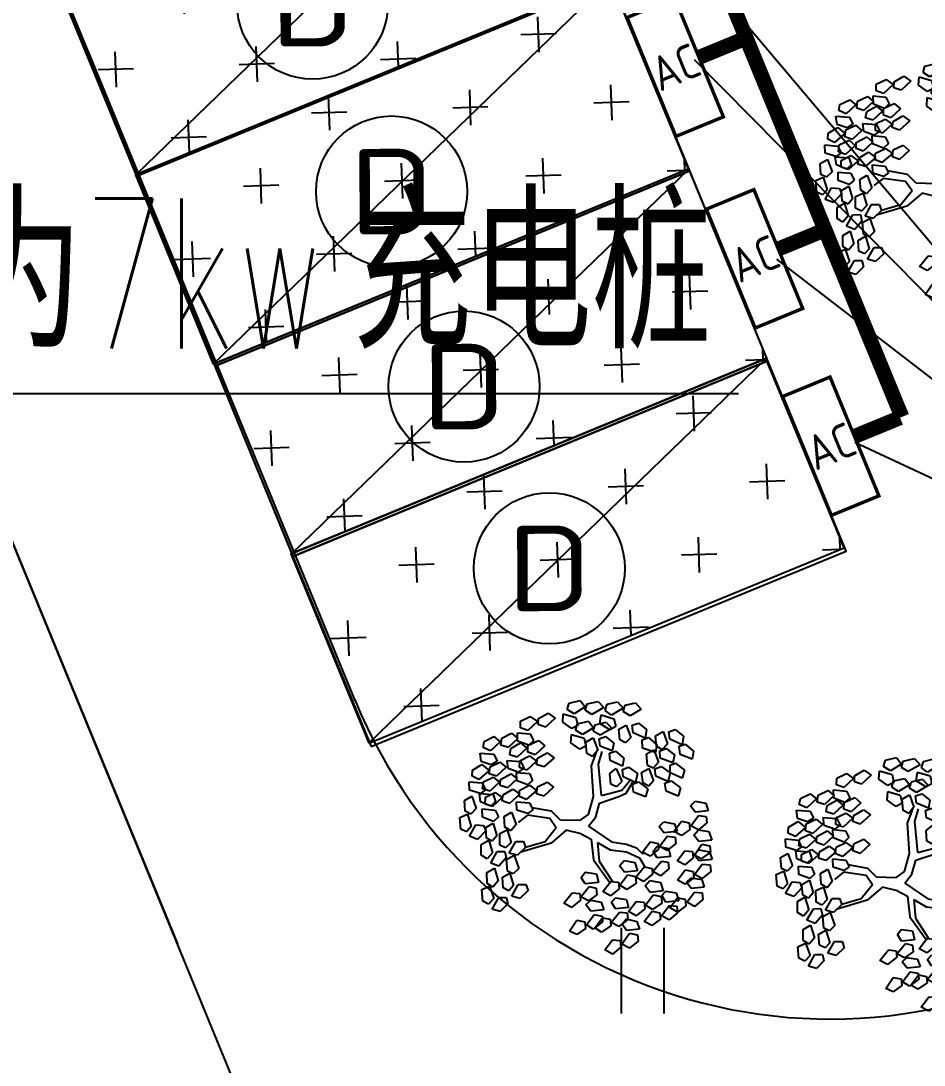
# Model space of a CAD drawing. Extents: x -809667 to 586099, y 3084146 to 3634412.
# Drawn here: x 381317.75 to 381328.31, y 3084285.41 to 3084297.6 of the extents above; entities that cross this region are included whole.
import ezdxf
from ezdxf.enums import TextEntityAlignment as Align

# ---------------------------------------------------------------- set-up
doc = ezdxf.new("R2010")
doc.units = 0
doc.header["$LTSCALE"] = 0.5
doc.header["$PDSIZE"] = 0.2
doc.layers.get('0').update_dxf_attribs({"linetype": 'CONTINUOUS'})
for name, color, linetype in [('DIM-动力', 3, 'CONTINUOUS'), ('DIM-箱柜', 3, 'CONTINUOUS'), ('EQUIP-箱柜', 3, 'CONTINUOUS'), ('WIRE-动力', 2, 'CONTINUOUS'), ('乔木', 84, 'CONTINUOUS'), ('文字', 7, 'CONTINUOUS')]:
    doc.layers.add(name, color=color, linetype=linetype)
doc.styles.add('_TEL_ATTDEF', font='GBENOR', dxfattribs={"width": 0.8, "height": 3, "bigfont": 'GBCBIG'})
doc.styles.add('_TEL_DIM', font='SIMPLEX', dxfattribs={"width": 0.8, "height": 3.5, "bigfont": 'HZTXT'})
doc.styles.add('zx', font='GBENOR', dxfattribs={"width": 1.2, "bigfont": 'GBCBIG'})

# ---------------------------------------------------------------- blocks, each defined once
blk = doc.blocks.new('gc121')
at = {"color": 0}
for p, q in [((-0.5, -1), (-0.5, 1)), ((0.5, -1), (0.5, 1))]:
    blk.add_line(p, q, dxfattribs=at)
blk = doc.blocks.new('幌伞枫')
at = {"layer": '乔木', "color": 0}
for p, q in [((-530.6612952844152, 995.2703423459825), (-449.9167524691584, 1053.993646208626)), ((-449.9167524691584, 1053.993646208626), (-383.8530356179836, 1024.631994277304)), ((-9.491973483018228, 965.9086904113865), (27.2100914335897, 1053.993646208626)), ((27.2100914335897, 1053.993646208626), (100.6142212668055, 1061.334059193912)), ((100.6142212668055, 1061.334059193912), (85.93339529626246, 943.8874514620766)), ((122.6354602128704, 965.9086904113865), (144.6566991654545, 1031.972407259316)), ((144.6566991654545, 1031.972407259316), (203.380003028069, 1024.631994277304)), ((284.1245458433259, 1024.631994277304), (364.8690886585828, 1031.972407259316)), ((364.8690886585828, 1031.972407259316), (350.1882626879815, 914.5257995307547)), ((-677.4695549443277, 936.5470384800647), (-604.0654251111118, 995.2703423459825)), ((-604.0654251111118, 995.2703423459825), (-530.6612952844152, 965.9086904113865)), ((-530.6612952844152, 965.9086904113865), (-604.0654251111118, 870.4833216321349)), ((-523.320882295855, 936.5470384800647), (-530.6612952844152, 995.2703423459825)), ((-383.8530356179836, 1024.631994277304), (-449.9167524691584, 929.2066254980527)), ((19.86967845160689, 914.5257995307547), (-9.491973483018228, 965.9086904113865)), ((85.93339529626246, 943.8874514620766), (19.86967845160689, 914.5257995307547)), ((196.0395900460862, 877.8237346141468), (122.6354602128704, 965.9086904113865)), ((203.380003028069, 1024.631994277304), (247.422480926718, 936.5470384800647)), ((247.422480926718, 936.5470384800647), (284.1245458433259, 1024.631994277304)), ((379.5499146225484, 936.5470384800647), (408.9115665571735, 1002.610755327994)), ((408.9115665571735, 1002.610755327994), (467.6348704198463, 995.2703423459825)), ((423.5923925211973, 899.8449735634567), (460.2944574378052, 987.9299293606964)), ((460.2944574378052, 987.9299293606964), (533.6985872645018, 995.2703423459825)), ((467.6348704198463, 995.2703423459825), (504.3369353364542, 899.8449735634567)), ((533.6985872645018, 995.2703423459825), (519.0177613004198, 877.8237346141468)), ((555.7198262170277, 899.8449735634567), (577.7410651630926, 965.9086904113865)), ((577.7410651630926, 965.9086904113865), (636.4643690322846, 958.5682774293746)), ((636.4643690322846, 958.5682774293746), (680.5068469309335, 870.4833216321349)), ((-670.1291419622867, 877.8237346141468), (-677.4695549443277, 936.5470384800647)), ((-604.0654251111118, 870.4833216321349), (-670.1291419622867, 877.8237346141468)), ((-530.6612952844152, 819.1004307515032), (-457.2571654511994, 877.8237346141468)), ((-449.9167524691584, 929.2066254980527), (-523.320882295855, 936.5470384800647)), ((-457.2571654511994, 877.8237346141468), (-391.1934486000246, 848.462082682825)), ((-391.1934486000246, 848.462082682825), (-457.2571654511994, 745.6963009182873)), ((-383.8530356179836, 870.4833216321349), (-303.1084928027267, 936.5470384800647)), ((-376.5126226359425, 819.1004307515032), (-383.8530356179836, 870.4833216321349)), ((-237.0447759580711, 899.8449735634567), (-310.448905791287, 804.4196047842051)), ((-303.1084928027267, 936.5470384800647), (-237.0447759580711, 899.8449735634567)), ((-237.0447759580711, 797.0791918021932), (-156.3002331428725, 863.142908650123)), ((-156.3002331428725, 863.142908650123), (-90.23651629821688, 826.4408437335151)), ((137.3162861768942, 804.4196047842051), (166.6779381114611, 870.4833216321349)), ((166.6779381114611, 870.4833216321349), (225.4012419741339, 863.142908650123)), ((247.422480926718, 936.5470384800647), (196.0395900460862, 877.8237346141468)), ((225.4012419741339, 863.142908650123), (262.1033068907418, 775.0579528528833)), ((284.1245458433259, 885.1641475994329), (247.422480926718, 936.5470384800647)), ((350.1882626879815, 914.5257995307547), (284.1245458433259, 885.1641475994329)), ((460.2944574378052, 848.462082682825), (379.5499146225484, 936.5470384800647)), ((452.9540444557642, 848.462082682825), (423.5923925211973, 899.8449735634567)), ((519.0177613004198, 877.8237346141468), (452.9540444557642, 848.462082682825)), ((504.3369353364542, 899.8449735634567), (460.2944574378052, 848.462082682825)), ((629.1239560502436, 811.7600177662171), (555.7198262170277, 899.8449735634567)), ((680.5068469309335, 870.4833216321349), (629.1239560502436, 811.7600177662171)), ((651.1451949963084, 775.0579528528833), (687.8472599129163, 863.142908650123)), ((687.8472599129163, 863.142908650123), (761.2513897461322, 870.4833216321349)), ((761.2513897461322, 870.4833216321349), (746.5705637755891, 753.0367139035734)), ((-684.8099679263105, 826.4408437335151), (-567.3633601945039, 841.1216697008131)), ((-662.7887289802457, 753.0367139035734), (-684.8099679263105, 826.4408437335151)), ((-567.3633601945039, 738.3558879362754), (-662.7887289802457, 753.0367139035734)), ((-567.3633601945039, 841.1216697008131), (-530.6612952844152, 782.3983658348952)), ((-530.6612952844152, 782.3983658348952), (-567.3633601945039, 738.3558879362754)), ((-523.320882295855, 760.3771268855853), (-530.6612952844152, 819.1004307515032)), ((-457.2571654511994, 745.6963009182873), (-523.320882295855, 760.3771268855853)), ((-383.8530356179836, 738.3558879362754), (-310.448905791287, 804.4196047842051)), ((-310.448905791287, 804.4196047842051), (-376.5126226359425, 819.1004307515032)), ((-310.448905791287, 804.4196047842051), (-237.0447759580711, 767.7175398675972)), ((-237.0447759580711, 767.7175398675972), (-310.448905791287, 672.2921710883456)), ((-229.7043629760883, 738.3558879362754), (-237.0447759580711, 797.0791918021932)), ((-90.23651629821688, 826.4408437335151), (-156.3002331428725, 731.0154749542635)), ((210.7204160101101, 716.3346489869655), (137.3162861768942, 804.4196047842051)), ((262.1033068907418, 775.0579528528833), (210.7204160101101, 716.3346489869655)), ((401.5711535686132, 775.0579528528833), (423.5923925211973, 841.1216697008131)), ((474.9752834018291, 686.9729970556436), (401.5711535686132, 775.0579528528833)), ((423.5923925211973, 841.1216697008131), (482.3156963838119, 833.781256715527)), ((482.3156963838119, 833.781256715527), (526.3581742824608, 745.6963009182873)), ((570.4006521811098, 738.3558879362754), (599.7623041156767, 804.4196047842051)), ((599.7623041156767, 804.4196047842051), (658.4856079782912, 797.0791918021932)), ((680.5068469309335, 723.6750619689774), (651.1451949963084, 775.0579528528833)), ((658.4856079782912, 797.0791918021932), (695.1876728948992, 708.9942360049536)), ((746.5705637755891, 753.0367139035734), (680.5068469309335, 723.6750619689774)), ((783.272628692197, 775.0579528528833), (805.2938676447229, 841.1216697008131)), ((856.6767585254129, 686.9729970556436), (783.272628692197, 775.0579528528833)), ((805.2938676447229, 841.1216697008131), (864.0171715073957, 833.781256715527)), ((864.0171715073957, 833.781256715527), (908.0596494059864, 745.6963009182873)), ((-993.1073132166784, 642.9305191570238), (-927.0435963720229, 679.6325840703576)), ((-927.0435963720229, 679.6325840703576), (-890.341531455415, 569.526389323808)), ((-809.5969886401581, 628.2496931897258), (-736.1928588069422, 686.9729970556436)), ((-736.1928588069422, 686.9729970556436), (-662.7887289802457, 657.6113451210476)), ((-662.7887289802457, 657.6113451210476), (-736.1928588069422, 562.185976341796)), ((-662.7887289802457, 686.9729970556436), (-582.044186165047, 745.6963009182873)), ((-655.4483159916854, 628.2496931897258), (-662.7887289802457, 686.9729970556436)), ((-582.044186165047, 745.6963009182873), (-515.980469313814, 716.3346489869655)), ((-515.980469313814, 716.3346489869655), (-582.044186165047, 613.5688672224278)), ((-545.3421212484391, 708.9942360049536), (-427.8955135166325, 723.6750619689774)), ((-523.320882295855, 635.5901061717377), (-545.3421212484391, 708.9942360049536)), ((-427.8955135166325, 723.6750619689774), (-383.8530356179836, 664.9517581063337)), ((-383.8530356179836, 664.9517581063337), (-420.5551005345915, 620.9092802077139)), ((-376.5126226359425, 679.6325840703576), (-383.8530356179836, 738.3558879362754)), ((-310.448905791287, 672.2921710883456), (-376.5126226359425, 679.6325840703576)), ((-156.3002331428725, 731.0154749542635), (-229.7043629760883, 738.3558879362754)), ((107.9546342488466, 650.2709321390357), (144.6566991654545, 738.3558879362754)), ((144.6566991654545, 738.3558879362754), (218.0608289921511, 745.6963009182873)), ((218.0608289921511, 745.6963009182873), (203.380003028069, 628.2496931897258)), ((240.082067944677, 650.2709321390357), (262.1033068907418, 716.3346489869655)), ((262.1033068907418, 716.3346489869655), (320.8266107599338, 708.9942360049536)), ((320.8266107599338, 708.9942360049536), (364.8690886585828, 620.9092802077139)), ((526.3581742824608, 745.6963009182873), (474.9752834018291, 686.9729970556436)), ((643.8047820143256, 650.2709321390357), (570.4006521811098, 738.3558879362754)), ((695.1876728948992, 708.9942360049536), (643.8047820143256, 650.2709321390357)), ((797.9534546561626, 613.5688672224278), (827.3151065907878, 679.6325840703576)), ((827.3151065907878, 679.6325840703576), (886.0384104534605, 672.2921710883456)), ((908.0596494059864, 745.6963009182873), (856.6767585254129, 686.9729970556436)), ((886.0384104534605, 672.2921710883456), (922.7404753700685, 584.207215291106)), ((-993.1073132166784, 547.505150374498), (-993.1073132166784, 642.9305191570238)), ((-890.341531455415, 569.526389323808), (-941.7244223359885, 518.1434984431762)), ((-802.2565756581171, 569.526389323808), (-809.5969886401581, 628.2496931897258)), ((-736.1928588069422, 562.185976341796), (-802.2565756581171, 569.526389323808)), ((-582.044186165047, 613.5688672224278), (-655.4483159916854, 628.2496931897258)), ((-420.5551005345915, 620.9092802077139), (-523.320882295855, 635.5901061717377)), ((-391.1934486000246, 628.2496931897258), (-273.746840874679, 642.9305191570238)), ((-369.1722096539597, 554.8455633597841), (-391.1934486000246, 628.2496931897258)), ((-295.7680798207439, 510.8030854611643), (-215.0235370055452, 576.866802309094)), ((-273.746840874679, 642.9305191570238), (-237.0447759580711, 591.5476282731179)), ((-237.0447759580711, 591.5476282731179), (-273.746840874679, 547.505150374498)), ((-215.0235370055452, 576.866802309094), (-148.9598201608896, 540.1647373924861)), ((137.3162861768942, 598.888041258404), (107.9546342488466, 650.2709321390357)), ((203.380003028069, 628.2496931897258), (137.3162861768942, 598.888041258404)), ((313.4861977713736, 562.185976341796), (240.082067944677, 650.2709321390357)), ((306.1457847893325, 540.1647373924861), (350.1882626879815, 635.5901061717377)), ((364.8690886585828, 620.9092802077139), (313.4861977713736, 562.185976341796)), ((350.1882626879815, 635.5901061717377), (423.5923925211973, 635.5901061717377)), ((423.5923925211973, 635.5901061717377), (408.9115665571735, 518.1434984431762)), ((445.613631467204, 547.505150374498), (467.6348704198463, 606.2284542404159)), ((467.6348704198463, 606.2284542404159), (526.3581742824608, 598.888041258404)), ((526.3581742824608, 598.888041258404), (570.4006521811098, 510.8030854611643)), ((717.2089118475415, 525.4839114251881), (753.9109767575719, 613.5688672224278)), ((753.9109767575719, 613.5688672224278), (827.3151065907878, 620.9092802077139)), ((871.3575844893785, 525.4839114251881), (797.9534546561626, 613.5688672224278)), ((827.3151065907878, 620.9092802077139), (812.6342806267639, 503.4626724758782)), ((849.3363455433719, 525.4839114251881), (871.3575844893785, 591.5476282731179)), ((871.3575844893785, 591.5476282731179), (930.0808883520513, 584.207215291106)), ((922.7404753700685, 584.207215291106), (871.3575844893785, 525.4839114251881)), ((930.0808883520513, 584.207215291106), (974.123366250642, 496.1222594938663)), ((-1037.149791115269, 488.7818465118544), (-971.0860742706136, 525.4839114251881)), ((-1037.149791115269, 393.3564777293286), (-1037.149791115269, 488.7818465118544)), ((-941.7244223359885, 518.1434984431762), (-993.1073132166784, 547.505150374498)), ((-971.0860742706136, 525.4839114251881), (-934.3840093540057, 408.0373036966266)), ((-816.9374016221991, 518.1434984431762), (-699.4907938903343, 532.8243244104742)), ((-794.9161626761343, 444.7393686132345), (-816.9374016221991, 518.1434984431762)), ((-699.4907938903343, 532.8243244104742), (-662.7887289802457, 474.1010205445564)), ((-662.7887289802457, 474.1010205445564), (-699.4907938903343, 430.0585426459365)), ((-442.5763394871756, 452.0797815952465), (-369.1722096539597, 518.1434984431762)), ((-273.746840874679, 547.505150374498), (-369.1722096539597, 554.8455633597841)), ((-369.1722096539597, 518.1434984431762), (-295.7680798207439, 481.4414335265683)), ((-295.7680798207439, 481.4414335265683), (-369.1722096539597, 386.0160647473167)), ((-288.4276668387611, 452.0797815952465), (-295.7680798207439, 510.8030854611643)), ((-148.9598201608896, 540.1647373924861), (-215.0235370055452, 444.7393686132345)), ((254.762893908759, 488.7818465118544), (284.1245458433259, 554.8455633597841)), ((328.1670237419748, 400.6968907146147), (254.762893908759, 488.7818465118544)), ((284.1245458433259, 554.8455633597841), (335.5074367239577, 547.505150374498)), ((342.8478497059405, 496.1222594938663), (306.1457847893325, 540.1647373924861)), ((335.5074367239577, 547.505150374498), (379.5499146225484, 459.4201945772584)), ((408.9115665571735, 518.1434984431762), (342.8478497059405, 496.1222594938663)), ((519.0177613004198, 452.0797815952465), (445.613631467204, 547.505150374498)), ((570.4006521811098, 510.8030854611643), (519.0177613004198, 452.0797815952465)), ((592.4218911336357, 408.0373036966266), (629.1239560502436, 496.1222594938663)), ((629.1239560502436, 496.1222594938663), (709.8684988589812, 503.4626724758782)), ((709.8684988589812, 503.4626724758782), (695.1876728948992, 386.0160647473167)), ((746.5705637755891, 481.4414335265683), (717.2089118475415, 525.4839114251881)), ((724.5493248295243, 408.0373036966266), (753.9109767575719, 474.1010205445564)), ((812.6342806267639, 503.4626724758782), (746.5705637755891, 481.4414335265683)), ((753.9109767575719, 474.1010205445564), (812.6342806267639, 466.7606075625445)), ((922.7404753700685, 437.3989556279485), (849.3363455433719, 525.4839114251881)), ((974.123366250642, 496.1222594938663), (922.7404753700685, 437.3989556279485)), ((-985.7669002346374, 363.9948257980068), (-1037.149791115269, 393.3564777293286)), ((-934.3840093540057, 408.0373036966266), (-985.7669002346374, 363.9948257980068)), ((-956.4052483000705, 319.952347899387), (-897.6819444373978, 422.7181296639246)), ((-897.6819444373978, 422.7181296639246), (-824.2778146041819, 422.7181296639246)), ((-883.0011184733739, 349.3139998307088), (-816.9374016221991, 386.0160647473167)), ((-824.2778146041819, 422.7181296639246), (-809.5969886401581, 363.9948257980068)), ((-816.9374016221991, 386.0160647473167), (-780.2353367055912, 268.5694570187552)), ((-699.4907938903343, 430.0585426459365), (-794.9161626761343, 444.7393686132345)), ((-611.4058380930946, 371.3352387800187), (-530.6612952844152, 430.0585426459365)), ((-464.5975784332404, 400.6968907146147), (-538.0017082664563, 305.2715219320889)), ((-530.6612952844152, 430.0585426459365), (-464.5975784332404, 400.6968907146147)), ((-435.2359264986153, 393.3564777293286), (-442.5763394871756, 452.0797815952465)), ((-369.1722096539597, 386.0160647473167), (-435.2359264986153, 393.3564777293286)), ((-256.8555721194862, 345.8543413626976), (-327.1852074106719, 440.5991676613266)), ((-221.8940470888774, 376.9156246808343), (-310.5409329336981, 462.2367244804846)), ((-215.0235370055452, 444.7393686132345), (-288.4276668387611, 452.0797815952465)), ((-206.3557877991261, 307.0274383304277), (-221.8940470888774, 376.9156246808343)), ((276.7841328612849, 356.6544128159949), (335.5074367239577, 393.3564777293286)), ((379.5499146225484, 459.4201945772584), (328.1670237419748, 400.6968907146147)), ((335.5074367239577, 393.3564777293286), (343.9771440104669, 418.7655995926252)), ((372.2095016405656, 363.9948257980068), (467.6348704198463, 393.3564777293286)), ((460.2944574378052, 386.0160647473167), (489.6561093658529, 452.0797815952465)), ((533.6985872645018, 290.5906959680651), (460.2944574378052, 386.0160647473167)), ((489.6561093658529, 452.0797815952465), (541.0390002530621, 444.7393686132345)), ((541.0390002530621, 444.7393686132345), (585.0814781516528, 349.3139998307088)), ((629.1239560502436, 356.6544128159949), (592.4218911336357, 408.0373036966266)), ((695.1876728948992, 386.0160647473167), (629.1239560502436, 356.6544128159949)), ((797.9534546561626, 319.952347899387), (724.5493248295243, 408.0373036966266)), ((812.6342806267639, 466.7606075625445), (849.3363455433719, 371.3352387800187)), ((864.0171715073957, 363.9948257980068), (893.3788234420208, 430.0585426459365)), ((893.3788234420208, 430.0585426459365), (952.1021273046354, 422.7181296639246)), ((952.1021273046354, 422.7181296639246), (988.8041922212433, 334.633173866685)), ((-1081.19226901386, 319.952347899387), (-1015.128552169204, 356.6544128159949)), ((-1081.19226901386, 217.1865661348493), (-1081.19226901386, 319.952347899387)), ((-1015.128552169204, 356.6544128159949), (-978.4264872525964, 239.2078050841592)), ((-883.0011184733739, 290.5906959680651), (-956.4052483000705, 319.952347899387)), ((-809.5969886401581, 363.9948257980068), (-883.0011184733739, 290.5906959680651)), ((-883.0011184733739, 246.5482180694453), (-883.0011184733739, 349.3139998307088)), ((-758.2140977595263, 312.611934917375), (-684.8099679263105, 371.3352387800187)), ((-750.8736847775435, 253.8886310514572), (-758.2140977595263, 312.611934917375)), ((-684.8099679263105, 371.3352387800187), (-618.7462510816549, 341.9735868486969)), ((-618.7462510816549, 341.9735868486969), (-684.8099679263105, 246.5482180694453)), ((-604.0654251111118, 312.611934917375), (-611.4058380930946, 371.3352387800187)), ((-538.0017082664563, 305.2715219320889), (-604.0654251111118, 312.611934917375)), ((-457.2571654511994, 341.9735868486969), (-332.4701447373518, 363.9948257980068)), ((-427.8955135166325, 275.9098700007671), (-457.2571654511994, 341.9735868486969)), ((-332.4701447373518, 363.9948257980068), (-295.7680798207439, 305.2715219320889)), ((-295.7680798207439, 305.2715219320889), (-332.4701447373518, 261.2290440334691)), ((-251.7256019221531, 158.4632622722056), (-256.8555721194862, 345.8543413626976)), ((-188.4196495142678, 124.1725380504868), (-206.3557877991261, 307.0274383304277)), ((225.4012419741339, 275.9098700007671), (276.7841328612849, 356.6544128159949)), ((291.4649588253669, 261.2290440334691), (372.2095016405656, 363.9948257980068)), ((364.8690886585828, 224.5269791201354), (401.5711535686132, 312.611934917375)), ((401.5711535686132, 312.611934917375), (482.3156963838119, 319.952347899387)), ((482.3156963838119, 319.952347899387), (467.6348704198463, 202.5057401708254)), ((496.9965223544132, 224.5269791201354), (526.3581742824608, 290.5906959680651)), ((526.3581742824608, 290.5906959680651), (585.0814781516528, 283.250282982779)), ((585.0814781516528, 349.3139998307088), (533.6985872645018, 290.5906959680651)), ((585.0814781516528, 283.250282982779), (621.7835430616833, 187.8249142035274)), ((746.5705637755891, 246.5482180694453), (768.591802728115, 312.611934917375)), ((768.591802728115, 312.611934917375), (827.3151065907878, 305.2715219320889)), ((849.3363455433719, 371.3352387800187), (797.9534546561626, 319.952347899387)), ((827.3151065907878, 305.2715219320889), (871.3575844893785, 217.1865661348493)), ((937.4213013406115, 275.9098700007671), (864.0171715073957, 363.9948257980068)), ((988.8041922212433, 334.633173866685), (937.4213013406115, 275.9098700007671)), ((-1125.234746912509, 165.8036752542175), (-1059.171030067853, 195.1653271855394)), ((-1029.809378133286, 187.8249142035274), (-1081.19226901386, 217.1865661348493)), ((-1059.171030067853, 195.1653271855394), (-1022.468965151245, 85.05913244226394)), ((-978.4264872525964, 239.2078050841592), (-1029.809378133286, 187.8249142035274)), ((-927.0435963720229, 195.1653271855394), (-860.9798795207898, 224.5269791201354)), ((-927.0435963720229, 92.39954542427586), (-927.0435963720229, 195.1653271855394)), ((-831.6182275861647, 217.1865661348493), (-883.0011184733739, 246.5482180694453)), ((-860.9798795207898, 224.5269791201354), (-824.2778146041819, 114.4207843735858)), ((-780.2353367055912, 268.5694570187552), (-831.6182275861647, 217.1865661348493)), ((-772.8949237235502, 202.5057401708254), (-655.4483159916854, 217.1865661348493)), ((-750.8736847775435, 129.1016103376096), (-772.8949237235502, 202.5057401708254)), ((-684.8099679263105, 246.5482180694453), (-750.8736847775435, 253.8886310514572)), ((-655.4483159916854, 217.1865661348493), (-611.4058380930946, 158.4632622722056)), ((-530.6612952844152, 129.1016103376096), (-640.7674900277198, 202.5057401708254)), ((-530.6612952844152, 195.1653271855394), (-633.4270770456787, 253.8886310514572)), ((-251.7256019221531, 158.4632622722056), (-530.6612952844152, 195.1653271855394)), ((-332.4701447373518, 261.2290440334691), (-427.8955135166325, 275.9098700007671)), ((174.0183510935021, 151.1228492869195), (225.4012419741339, 275.9098700007671)), ((240.082067944677, 121.7611973555977), (291.4649588253669, 261.2290440334691)), ((401.5711535686132, 173.1440882362294), (364.8690886585828, 224.5269791201354)), ((467.6348704198463, 202.5057401708254), (401.5711535686132, 173.1440882362294)), ((570.4006521811098, 136.4420233228957), (496.9965223544132, 224.5269791201354)), ((621.7835430616833, 187.8249142035274), (570.4006521811098, 136.4420233228957)), ((819.974693608805, 158.4632622722056), (746.5705637755891, 246.5482180694453)), ((871.3575844893785, 217.1865661348493), (819.974693608805, 158.4632622722056)), ((878.6979974714195, 121.7611973555977), (922.7404753700685, 209.8461531528374)), ((922.7404753700685, 209.8461531528374), (996.1446052032843, 217.1865661348493)), ((996.1446052032843, 217.1865661348493), (981.4637792392023, 99.73995840628777)), ((1010.82543116725, 121.7611973555977), (1040.187083101875, 187.8249142035274)), ((1040.187083101875, 187.8249142035274), (1098.910386964548, 180.4845012215155)), ((-1125.234746912509, 63.03789348967985), (-1125.234746912509, 165.8036752542175)), ((-824.2778146041819, 114.4207843735858), (-875.6607054848137, 63.03789348967985)), ((-846.299053556766, 18.99541559433419), (-787.575749687574, 121.7611973555977)), ((-787.575749687574, 121.7611973555977), (-714.1716198609356, 121.7611973555977)), ((-648.1079030097026, 114.4207843735858), (-750.8736847775435, 129.1016103376096)), ((-714.1716198609356, 121.7611973555977), (-699.4907938903343, 63.03789348967985)), ((-611.4058380930946, 158.4632622722056), (-648.1079030097026, 114.4207843735858)), ((-259.066014904136, 85.05913244226394), (-530.6612952844152, 129.1016103376096)), ((-75.5556903276738, 63.03789348967985), (-188.4196495142678, 124.1725380504868)), ((-9.491973483018228, -17.70664932227373), (174.0183510935021, 151.1228492869195)), ((151.9971121474955, 26.3358285763461), (240.082067944677, 121.7611973555977)), ((519.0177613004198, 63.03789348967985), (541.0390002530621, 129.1016103376096)), ((541.0390002530621, 129.1016103376096), (599.7623041156767, 121.7611973555977)), ((599.7623041156767, 121.7611973555977), (643.8047820143256, 33.67624155835802)), ((673.1664339488925, 70.37830647496594), (709.8684988589812, 165.8036752542175)), ((709.8684988589812, 165.8036752542175), (783.272628692197, 165.8036752542175)), ((783.272628692197, 165.8036752542175), (768.591802728115, 48.35706752565602)), ((805.2938676447229, 77.71871945697785), (827.3151065907878, 143.7824363049076)), ((827.3151065907878, 143.7824363049076), (886.0384104534605, 136.4420233228957)), ((915.4000623880274, 77.71871945697785), (878.6979974714195, 121.7611973555977)), ((886.0384104534605, 136.4420233228957), (930.0808883520513, 41.01665454364411)), ((981.4637792392023, 99.73995840628777), (915.4000623880274, 77.71871945697785)), ((1091.569973982507, 33.67624155835802), (1010.82543116725, 121.7611973555977)), ((1098.910386964548, 180.4845012215155), (1142.952864863139, 92.39954542427586)), ((-1073.851856031877, 33.67624155835802), (-1125.234746912509, 63.03789348967985)), ((-1022.468965151245, 85.05913244226394), (-1073.851856031877, 33.67624155835802)), ((-1044.490204097252, -10.36623634026182), (-985.7669002346374, 92.39954542427586)), ((-985.7669002346374, 92.39954542427586), (-912.3627704014216, 92.39954542427586)), ((-897.6819444373978, 33.67624155835802), (-971.0860742706136, -32.38747528957174)), ((-875.6607054848137, 63.03789348967985), (-927.0435963720229, 92.39954542427586)), ((-912.3627704014216, 92.39954542427586), (-897.6819444373978, 33.67624155835802)), ((-772.8949237235502, -3.025823354975728), (-846.299053556766, 18.99541559433419)), ((-699.4907938903343, 63.03789348967985), (-772.8949237235502, -3.025823354975728)), ((-112.2577552442817, 4.314589627036185), (-259.066014904136, 85.05913244226394)), ((-75.5556903276738, -83.77036617020349), (-112.2577552442817, 4.314589627036185)), ((-9.491973483018228, -17.70664932227373), (-75.5556903276738, 63.03789348967985)), ((151.9971121474955, 26.3358285763461), (318.0657627740147, 4.179627093973977)), ((294.7583738394169, -42.41229788320925), (527.0456480919238, 53.40442934050952)), ((318.0657627740147, 4.179627093973977), (524.1625823155482, 78.47235653263488)), ((592.4218911336357, -25.04706230428565), (519.0177613004198, 63.03789348967985)), ((643.8047820143256, 33.67624155835802), (592.4218911336357, -25.04706230428565)), ((702.5280858769402, 26.3358285763461), (673.1664339488925, 70.37830647496594)), ((768.591802728115, 48.35706752565602), (702.5280858769402, 26.3358285763461)), ((878.6979974714195, -17.70664932227373), (805.2938676447229, 77.71871945697785)), ((930.0808883520513, 41.01665454364411), (878.6979974714195, -17.70664932227373)), ((1032.846670119892, -39.72788827158365), (1054.867909065899, 26.3358285763461)), ((1054.867909065899, 26.3358285763461), (1113.591212935091, 18.99541559433419)), ((1142.952864863139, 92.39954542427586), (1091.569973982507, 33.67624155835802)), ((1113.591212935091, 18.99541559433419), (1157.633690833682, -69.08954020290548)), ((-1081.19226901386, -142.4936700361213), (-1022.468965151245, -91.1107791522154)), ((-971.0860742706136, -32.38747528957174), (-1044.490204097252, -10.36623634026182)), ((-1022.468965151245, -91.1107791522154), (-963.7456612820533, -193.8765609167531)), ((-75.5556903276738, -83.77036617020349), (-119.5981682262645, -252.5998647826709)), ((-9.491973483018228, -17.70664932227373), (-9.491973483018228, -17.70664932227373)), ((-9.491973483018228, -17.70664932227373), (-9.491973483018228, -17.70664932227373)), ((-9.491973483018228, -17.70664932227373), (-9.491973483018228, -17.70664932227373)), ((-9.491973483018228, -17.70664932227373), (-9.491973483018228, -17.70664932227373)), ((-9.491973483018228, -17.70664932227373), (-9.491973483018228, -17.70664932227373)), ((-9.491973483018228, -17.70664932227373), (-9.491973483018228, -17.70664932227373)), ((-9.491973483018228, -17.70664932227373), (-9.491973483018228, -17.70664932227373)), ((-9.491973483018228, -17.70664932227373), (-9.491973483018228, -17.70664932227373)), ((-9.491973483018228, -17.70664932227373), (-9.491973483018228, -17.70664932227373)), ((-9.491973483018228, -17.70664932227373), (-9.491973483018228, -17.70664932227373)), ((-9.491973483018228, -17.70664932227373), (-9.491973483018228, -17.70664932227373)), ((-9.491973483018228, -17.70664932227373), (-9.491973483018228, -17.70664932227373)), ((-9.491973483018228, -17.70664932227373), (-9.491973483018228, -17.70664932227373)), ((-9.491973483018228, -17.70664932227373), (-9.491973483018228, -17.70664932227373)), ((-9.491973483018228, -17.70664932227373), (-9.491973483018228, -17.70664932227373)), ((-9.491973483018228, -17.70664932227373), (-9.491973483018228, -17.70664932227373)), ((-9.491973483018228, -17.70664932227373), (-9.491973483018228, -17.70664932227373)), ((-9.491973483018228, -17.70664932227373), (-9.491973483018228, -17.70664932227373)), ((-9.491973483018228, -17.70664932227373), (-9.491973483018228, -17.70664932227373)), ((-9.491973483018228, -17.70664932227373), (-9.491973483018228, -17.70664932227373)), ((-9.491973483018228, -17.70664932227373), (-9.491973483018228, -17.70664932227373)), ((-9.491973483018228, -17.70664932227373), (-9.491973483018228, -17.70664932227373)), ((-9.491973483018228, -17.70664932227373), (-9.491973483018228, -17.70664932227373)), ((-9.491973483018228, -17.70664932227373), (-9.491973483018228, -17.70664932227373)), ((-9.491973483018228, -17.70664932227373), (-9.491973483018228, -17.70664932227373)), ((-9.491973483018228, -17.70664932227373), (-9.491973483018228, -17.70664932227373)), ((-9.491973483018228, -17.70664932227373), (-9.491973483018228, -17.70664932227373)), ((-9.491973483018228, -17.70664932227373), (-9.491973483018228, -17.70664932227373)), ((-9.491973483018228, -17.70664932227373), (-9.491973483018228, -17.70664932227373)), ((-9.491973483018228, -17.70664932227373), (-9.491973483018228, -17.70664932227373)), ((-9.491973483018228, -17.70664932227373), (-9.491973483018228, -17.70664932227373)), ((-9.491973483018228, -17.70664932227373), (-9.491973483018228, -17.70664932227373)), ((-9.491973483018228, -17.70664932227373), (-9.491973483018228, -17.70664932227373)), ((-9.491973483018228, -17.70664932227373), (-9.491973483018228, -17.70664932227373)), ((-9.491973483018228, -17.70664932227373), (-9.491973483018228, -17.70664932227373)), ((-9.491973483018228, -17.70664932227373), (-9.491973483018228, -17.70664932227373)), ((-9.491973483018228, -17.70664932227373), (-9.491973483018228, -17.70664932227373)), ((-9.491973483018228, -17.70664932227373), (-9.491973483018228, -17.70664932227373)), ((-9.491973483018228, -17.70664932227373), (-9.491973483018228, -17.70664932227373)), ((-9.491973483018228, -17.70664932227373), (-9.491973483018228, -17.70664932227373)), ((41.89091739767173, -98.4511921375015), (109.4913395694311, -21.83738034444832)), ((109.4913395694311, -21.83738034444832), (294.7583738394169, -42.41229788320925)), ((386.8903276045894, -142.4936700361213), (423.5923925211973, -47.06830125359556)), ((423.5923925211973, -47.06830125359556), (504.3369353364542, -47.06830125359556)), ((504.3369353364542, -47.06830125359556), (489.6561093658529, -164.5149089854312)), ((519.0177613004198, -135.1532570508352), (548.3794132350449, -76.42995318819158)), ((548.3794132350449, -76.42995318819158), (607.1027170977177, -83.77036617020349)), ((607.1027170977177, -83.77036617020349), (643.8047820143256, -171.8553219674432)), ((643.8047820143256, -149.8340830181332), (680.5068469309335, -61.74912722089357)), ((680.5068469309335, -61.74912722089357), (753.9109767575719, -54.40871423888166)), ((753.9109767575719, -54.40871423888166), (739.2301507935481, -171.8553219674432)), ((775.932215710156, -149.8340830181332), (805.2938676447229, -83.77036617020349)), ((805.2938676447229, -83.77036617020349), (856.6767585254129, -91.1107791522154)), ((819.974693608805, -83.77036617020349), (849.3363455433719, -17.70664932227373)), ((893.3788234420208, -171.8553219674432), (819.974693608805, -83.77036617020349)), ((849.3363455433719, -17.70664932227373), (908.0596494059864, -25.04706230428565)), ((856.6767585254129, -91.1107791522154), (900.7192364240036, -186.5361479347412)), ((908.0596494059864, -25.04706230428565), (944.7617143225943, -120.4724310868114)), ((1106.250799946531, -127.8128440688233), (1032.846670119892, -39.72788827158365)), ((1157.633690833682, -69.08954020290548), (1106.250799946531, -127.8128440688233)), ((-1051.830617079293, -237.9190388153729), (-1081.19226901386, -142.4936700361213)), ((-736.1928588069422, -230.578625833361), (-677.4695549443277, -179.1957349494551)), ((-677.4695549443277, -179.1957349494551), (-618.7462510816549, -289.3019296960047)), ((41.89091739767173, -98.4511921375015), (-19.55470157596574, -221.3424300867264)), ((423.5923925211973, -186.5361479347412), (386.8903276045894, -142.4936700361213)), ((489.6561093658529, -164.5149089854312), (423.5923925211973, -186.5361479347412)), ((592.4218911336357, -230.578625833361), (519.0177613004198, -135.1532570508352)), ((643.8047820143256, -171.8553219674432), (592.4218911336357, -230.578625833361)), ((673.1664339488925, -201.216973898765), (643.8047820143256, -149.8340830181332)), ((739.2301507935481, -171.8553219674432), (673.1664339488925, -201.216973898765)), ((849.3363455433719, -237.9190388153729), (775.932215710156, -149.8340830181332)), ((900.7192364240036, -186.5361479347412), (849.3363455433719, -237.9190388153729)), ((944.7617143225943, -120.4724310868114), (893.3788234420208, -171.8553219674432)), ((-1088.532681995901, -303.9827556633027), (-1029.809378133286, -252.5998647826709)), ((-1000.447726198661, -252.5998647826709), (-1051.830617079293, -237.9190388153729)), ((-1029.809378133286, -252.5998647826709), (-971.0860742706136, -355.3656465439344)), ((-963.7456612820533, -193.8765609167531), (-1000.447726198661, -252.5998647826709)), ((-860.9798795207898, -281.9615167139928), (-802.2565756581171, -237.9190388153729)), ((-802.2565756581171, -237.9190388153729), (-743.5332717889833, -340.6848205799106)), ((-706.8312068788946, -326.0039946126126), (-736.1928588069422, -230.578625833361)), ((-479.278404397206, -289.3019296960047), (-420.5551005345915, -245.2594517973848)), ((-420.5551005345915, -245.2594517973848), (-361.8317966719769, -348.0252335619225)), ((-119.5981682262645, -252.5998647826709), (-215.0235370055452, -311.3231686453146)), ((-19.55470157596574, -221.3424300867264), (61.682276349733, -380.2042022948663)), ((541.0390002530621, -296.6423426812908), (563.0602391990687, -230.578625833361)), ((563.0602391990687, -230.578625833361), (621.7835430616833, -237.9190388153729)), ((621.7835430616833, -237.9190388153729), (665.8260209603322, -333.3444075946245)), ((790.6130416741798, -311.3231686453146), (819.974693608805, -245.2594517973848)), ((819.974693608805, -245.2594517973848), (878.6979974714195, -252.5998647826709)), ((878.6979974714195, -252.5998647826709), (915.4000623880274, -340.6848205799106)), ((-1066.511443049894, -399.4081244425543), (-1088.532681995901, -303.9827556633027)), ((-971.0860742706136, -355.3656465439344), (-1007.788139180644, -414.0889504098523)), ((-971.0860742706136, -450.7910153264602), (-934.3840093540057, -340.6848205799106)), ((-934.3840093540057, -340.6848205799106), (-868.3202925027726, -326.0039946126126)), ((-868.3202925027726, -326.0039946126126), (-838.958640574725, -377.3868854932443)), ((-838.958640574725, -384.7272984785304), (-860.9798795207898, -281.9615167139928)), ((-743.5332717889833, -340.6848205799106), (-780.2353367055912, -399.4081244425543)), ((-743.5332717889833, -392.0677114605423), (-684.8099679263105, -340.6848205799106)), ((-655.4483159916854, -348.0252335619225), (-706.8312068788946, -326.0039946126126)), ((-684.8099679263105, -340.6848205799106), (-626.0866640636377, -443.4506023411741)), ((-618.7462510816549, -289.3019296960047), (-655.4483159916854, -348.0252335619225)), ((-457.2571654511994, -384.7272984785304), (-479.278404397206, -289.3019296960047)), ((-361.8317966719769, -348.0252335619225), (-398.5338615885848, -406.7485374278403)), ((-215.0235370055452, -311.3231686453146), (-285.1037062413088, -476.9672050194858)), ((-156.3002331428725, -340.6848205799106), (-229.7043629760883, -531.5355581384138)), ((-60.87486436359177, -303.9827556633027), (-156.3002331428725, -340.6848205799106)), ((-60.87486436359177, -303.9827556633027), (38.37444578645227, -430.6789371291161)), ((614.4431300797005, -392.0677114605423), (541.0390002530621, -296.6423426812908)), ((665.8260209603322, -333.3444075946245), (614.4431300797005, -392.0677114605423)), ((871.3575844893785, -399.4081244425543), (790.6130416741798, -311.3231686453146)), ((915.4000623880274, -340.6848205799106), (871.3575844893785, -399.4081244425543)), ((-1007.788139180644, -414.0889504098523), (-1066.511443049894, -399.4081244425543)), ((-978.4264872525964, -502.1739062070919), (-919.7031833834626, -458.1314283084721)), ((-897.6819444373978, -465.471841290484), (-971.0860742706136, -450.7910153264602)), ((-919.7031833834626, -458.1314283084721), (-860.9798795207898, -560.8972100730098)), ((-838.958640574725, -377.3868854932443), (-897.6819444373978, -465.471841290484)), ((-875.6607054848137, -443.4506023411741), (-816.9374016221991, -399.4081244425543)), ((-846.299053556766, -538.8759711236999), (-875.6607054848137, -443.4506023411741)), ((-780.2353367055912, -399.4081244425543), (-838.958640574725, -384.7272984785304)), ((-816.9374016221991, -399.4081244425543), (-758.2140977595263, -502.1739062070919)), ((-721.5120328429184, -487.4930802397939), (-743.5332717889833, -392.0677114605423)), ((-714.1716198609356, -480.152667257782), (-648.1079030097026, -465.471841290484)), ((-626.0866640636377, -443.4506023411741), (-662.7887289802457, -502.1739062070919)), ((-648.1079030097026, -465.471841290484), (-626.0866640636377, -524.1951451564018)), ((-626.0866640636377, -538.8759711236999), (-589.3845991470298, -428.7697763771503)), ((-589.3845991470298, -428.7697763771503), (-523.320882295855, -414.0889504098523)), ((-493.9592303678073, -465.471841290484), (-552.6825342304219, -553.5567970877237)), ((-523.320882295855, -414.0889504098523), (-493.9592303678073, -465.471841290484)), ((-486.6188173857663, -450.7910153264602), (-427.8955135166325, -399.4081244425543)), ((-464.5975784332404, -546.2163841057118), (-486.6188173857663, -450.7910153264602)), ((-398.5338615885848, -406.7485374278403), (-457.2571654511994, -384.7272984785304)), ((-427.8955135166325, -399.4081244425543), (-369.1722096539597, -509.5143191891038)), ((38.37444578645227, -430.6789371291161), (49.23133037965454, -612.2801009536415)), ((61.682276349733, -380.2042022948663), (79.43141022701457, -664.0516664008101)), ((-956.4052483000705, -597.5992749863435), (-978.4264872525964, -502.1739062070919)), ((-860.9798795207898, -560.8972100730098), (-897.6819444373978, -619.6205139356534)), ((-794.9161626761343, -560.8972100730098), (-846.299053556766, -538.8759711236999)), ((-758.2140977595263, -502.1739062070919), (-794.9161626761343, -560.8972100730098)), ((-750.8736847775435, -597.5992749863435), (-714.1716198609356, -480.152667257782)), ((-662.7887289802457, -502.1739062070919), (-721.5120328429184, -487.4930802397939)), ((-626.0866640636377, -524.1951451564018), (-677.4695549443277, -604.9396879716296)), ((-552.6825342304219, -553.5567970877237), (-626.0866640636377, -538.8759711236999)), ((-626.0866640636377, -590.2588620043316), (-567.3633601945039, -546.2163841057118)), ((-567.3633601945039, -546.2163841057118), (-508.6400563318311, -648.9821658702494)), ((-486.6188173857663, -604.9396879716296), (-427.8955135166325, -553.5567970877237)), ((-413.2146875525505, -568.2376230550217), (-464.5975784332404, -546.2163841057118)), ((-427.8955135166325, -553.5567970877237), (-369.1722096539597, -663.6629918342733)), ((-369.1722096539597, -509.5143191891038), (-413.2146875525505, -568.2376230550217)), ((-369.1722096539597, -597.5992749863435), (-332.4701447373518, -487.4930802397939)), ((-332.4701447373518, -487.4930802397939), (-266.4064278926962, -472.8122542757701)), ((-244.3851889401121, -524.1951451564018), (-295.7680798207439, -612.2801009536415)), ((-266.4064278926962, -472.8122542757701), (-244.3851889401121, -524.1951451564018)), ((-229.7043629760883, -531.5355581384138), (-185.6618850774976, -626.9609269209395)), ((-985.7669002346374, -663.6629918342733), (-927.0435963720229, -619.6205139356534)), ((-897.6819444373978, -619.6205139356534), (-956.4052483000705, -597.5992749863435)), ((-927.0435963720229, -619.6205139356534), (-868.3202925027726, -722.3862957001911)), ((-677.4695549443277, -604.9396879716296), (-750.8736847775435, -597.5992749863435)), ((-750.8736847775435, -663.6629918342733), (-692.1503809082933, -619.6205139356534)), ((-692.1503809082933, -619.6205139356534), (-633.4270770456787, -722.3862957001911)), ((-596.7250121290708, -693.0246437688693), (-626.0866640636377, -590.2588620043316)), ((-508.6400563318311, -648.9821658702494), (-545.3421212484391, -707.7054697328931)), ((-457.2571654511994, -700.3650567508812), (-486.6188173857663, -604.9396879716296)), ((-295.7680798207439, -612.2801009536415), (-369.1722096539597, -597.5992749863435)), ((-288.4276668387611, -663.6629918342733), (-170.9810591068963, -648.9821658702494)), ((-170.9810591068963, -648.9821658702494), (-126.9385812082473, -707.7054697328931)), ((-24.17279944698384, -685.6842307835832), (-9.491973483018228, -619.6205139356534)), ((-9.491973483018228, -619.6205139356534), (49.23133037965454, -612.2801009536415)), ((49.23133037965454, -612.2801009536415), (100.6142212668055, -700.3650567508812)), ((-963.7456612820533, -759.088360616799), (-985.7669002346374, -663.6629918342733)), ((-868.3202925027726, -722.3862957001911), (-912.3627704014216, -781.109599566109)), ((-868.3202925027726, -817.8116644794427), (-831.6182275861647, -700.3650567508812)), ((-831.6182275861647, -700.3650567508812), (-765.5545107415091, -685.6842307835832)), ((-743.5332717889833, -744.407534649501), (-794.9161626761343, -825.1520774647288)), ((-765.5545107415091, -685.6842307835832), (-743.5332717889833, -744.407534649501)), ((-728.8524458249012, -759.088360616799), (-750.8736847775435, -663.6629918342733)), ((-633.4270770456787, -722.3862957001911), (-670.1291419622867, -781.109599566109)), ((-633.4270770456787, -751.747947631513), (-574.7037731830642, -707.7054697328931)), ((-545.3421212484391, -707.7054697328931), (-596.7250121290708, -693.0246437688693)), ((-574.7037731830642, -707.7054697328931), (-515.980469313814, -810.4712514974308)), ((-493.9592303678073, -766.428773598811), (-435.2359264986153, -715.0458827181792)), ((-405.8742745705676, -722.3862957001911), (-457.2571654511994, -700.3650567508812)), ((-435.2359264986153, -715.0458827181792), (-376.5126226359425, -817.8116644794427)), ((-369.1722096539597, -663.6629918342733), (-405.8742745705676, -722.3862957001911)), ((-266.4064278926962, -737.0671216674891), (-288.4276668387611, -663.6629918342733)), ((-170.9810591068963, -751.747947631513), (-266.4064278926962, -737.0671216674891)), ((-126.9385812082473, -707.7054697328931), (-170.9810591068963, -751.747947631513)), ((-141.6194071788486, -737.0671216674891), (-24.17279944698384, -729.726708682203)), ((-126.9385812082473, -810.4712514974308), (-141.6194071788486, -737.0671216674891)), ((63.91215635019762, -766.428773598811), (-24.17279944698384, -685.6842307835832)), ((-24.17279944698384, -729.726708682203), (12.52926546962408, -788.4500125481209)), ((100.6142212668055, -700.3650567508812), (63.91215635019762, -766.428773598811)), ((93.27380827824527, -729.726708682203), (218.0608289921511, -715.0458827181792)), ((115.2950472308876, -803.1308385154189), (93.27380827824527, -729.726708682203)), ((218.0608289921511, -715.0458827181792), (254.762893908759, -773.7691865808229)), ((357.5286756700225, -751.747947631513), (372.2095016405656, -685.6842307835832)), ((372.2095016405656, -685.6842307835832), (430.9328055032383, -678.3438178015713)), ((430.9328055032383, -678.3438178015713), (482.3156963838119, -766.428773598811)), ((-912.3627704014216, -781.109599566109), (-963.7456612820533, -759.088360616799)), ((-794.9161626761343, -825.1520774647288), (-868.3202925027726, -817.8116644794427)), ((-765.5545107415091, -825.1520774647288), (-699.4907938903343, -773.7691865808229)), ((-736.1928588069422, -920.5774462439804), (-765.5545107415091, -825.1520774647288)), ((-670.1291419622867, -781.109599566109), (-728.8524458249012, -759.088360616799)), ((-699.4907938903343, -773.7691865808229), (-640.7674900277198, -883.8753813273725)), ((-611.4058380930946, -847.1733164140387), (-633.4270770456787, -751.747947631513)), ((-515.980469313814, -810.4712514974308), (-552.6825342304219, -869.1945553633486)), ((-515.980469313814, -905.8966202766824), (-479.278404397206, -788.4500125481209)), ((-471.9379914152232, -861.8541423780625), (-493.9592303678073, -766.428773598811)), ((-479.278404397206, -788.4500125481209), (-413.2146875525505, -781.109599566109)), ((-383.8530356179836, -832.4924904467407), (-442.5763394871756, -913.2370332619685)), ((-413.2146875525505, -781.109599566109), (-383.8530356179836, -832.4924904467407)), ((-376.5126226359425, -817.8116644794427), (-413.2146875525505, -876.5349683453605)), ((-376.5126226359425, -913.2370332619685), (-339.8105577193346, -803.1308385154189)), ((-339.8105577193346, -803.1308385154189), (-273.746840874679, -788.4500125481209)), ((-244.3851889401121, -839.8329034287526), (-303.1084928027267, -927.9178592259923)), ((-273.746840874679, -788.4500125481209), (-244.3851889401121, -839.8329034287526)), ((-229.7043629760883, -847.1733164140387), (-112.2577552442817, -839.8329034287526)), ((-24.17279944698384, -832.4924904467407), (-126.9385812082473, -810.4712514974308)), ((-112.2577552442817, -839.8329034287526), (-75.5556903276738, -891.2157943126585)), ((12.52926546962408, -788.4500125481209), (-24.17279944698384, -832.4924904467407)), ((27.2100914335897, -869.1945553633486), (41.89091739767173, -803.1308385154189)), ((41.89091739767173, -803.1308385154189), (100.6142212668055, -803.1308385154189)), ((100.6142212668055, -803.1308385154189), (159.3375251294783, -883.8753813273725)), ((218.0608289921511, -817.8116644794427), (115.2950472308876, -803.1308385154189)), ((254.762893908759, -773.7691865808229), (218.0608289921511, -817.8116644794427)), ((240.082067944677, -803.1308385154189), (357.5286756700225, -795.7904255301328)), ((262.1033068907418, -876.5349683453605), (240.082067944677, -803.1308385154189)), ((445.613631467204, -832.4924904467407), (357.5286756700225, -751.747947631513)), ((357.5286756700225, -795.7904255301328), (394.2307405866304, -847.1733164140387)), ((482.3156963838119, -766.428773598811), (445.613631467204, -832.4924904467407)), ((-684.8099679263105, -935.2582722112784), (-736.1928588069422, -920.5774462439804)), ((-640.7674900277198, -883.8753813273725), (-684.8099679263105, -935.2582722112784)), ((-640.7674900277198, -971.9603371246121), (-604.0654251111118, -861.8541423780625)), ((-552.6825342304219, -869.1945553633486), (-611.4058380930946, -847.1733164140387)), ((-604.0654251111118, -861.8541423780625), (-538.0017082664563, -847.1733164140387)), ((-515.980469313814, -898.5562072946705), (-567.3633601945039, -986.6411630919101)), ((-538.0017082664563, -847.1733164140387), (-515.980469313814, -898.5562072946705)), ((-442.5763394871756, -913.2370332619685), (-515.980469313814, -905.8966202766824)), ((-413.2146875525505, -876.5349683453605), (-471.9379914152232, -861.8541423780625)), ((-303.1084928027267, -927.9178592259923), (-376.5126226359425, -913.2370332619685)), ((-251.7256019221531, -1001.321989059208), (-229.7043629760883, -935.2582722112784)), ((-207.6831240235042, -920.5774462439804), (-229.7043629760883, -847.1733164140387)), ((-229.7043629760883, -935.2582722112784), (-178.3214720954566, -927.9178592259923)), ((-112.2577552442817, -935.2582722112784), (-207.6831240235042, -920.5774462439804)), ((-178.3214720954566, -927.9178592259923), (-119.5981682262645, -1016.002815023232)), ((-75.5556903276738, -891.2157943126585), (-112.2577552442817, -935.2582722112784)), ((-90.23651629821688, -920.5774462439804), (27.2100914335897, -913.2370332619685)), ((-68.21527734563278, -993.981576073922), (-90.23651629821688, -920.5774462439804)), ((115.2950472308876, -949.9390981753022), (27.2100914335897, -869.1945553633486)), ((27.2100914335897, -913.2370332619685), (71.25256933223864, -971.9603371246121)), ((159.3375251294783, -883.8753813273725), (115.2950472308876, -949.9390981753022)), ((166.6779381114611, -927.9178592259923), (284.1245458433259, -920.5774462439804)), ((188.6991770641034, -1001.321989059208), (166.6779381114611, -927.9178592259923)), ((357.5286756700225, -891.2157943126585), (262.1033068907418, -876.5349683453605)), ((284.1245458433259, -920.5774462439804), (328.1670237419748, -979.3007501098982)), ((394.2307405866304, -847.1733164140387), (357.5286756700225, -891.2157943126585)), ((430.9328055032383, -949.9390981753022), (445.613631467204, -883.8753813273725)), ((445.613631467204, -883.8753813273725), (504.3369353364542, -883.8753813273725)), ((504.3369353364542, -883.8753813273725), (555.7198262170277, -964.6199241426002)), ((-567.3633601945039, -986.6411630919101), (-640.7674900277198, -971.9603371246121)), ((-508.6400563318311, -979.3007501098982), (-391.1934486000246, -964.6199241426002)), ((-486.6188173857663, -1052.70487993984), (-508.6400563318311, -979.3007501098982)), ((-391.1934486000246, -964.6199241426002), (-354.4913836899359, -1023.343228008518)), ((-354.4913836899359, -1023.343228008518), (-391.1934486000246, -1067.385705907138)), ((-163.6406461248553, -1082.066531871162), (-251.7256019221531, -1001.321989059208)), ((-119.5981682262645, -1016.002815023232), (-163.6406461248553, -1082.066531871162)), ((27.2100914335897, -1016.002815023232), (-68.21527734563278, -993.981576073922)), ((71.25256933223864, -971.9603371246121), (27.2100914335897, -1016.002815023232)), ((284.1245458433259, -1023.343228008518), (188.6991770641034, -1001.321989059208)), ((328.1670237419748, -979.3007501098982), (284.1245458433259, -1023.343228008518)), ((313.4861977713736, -1008.66240204122), (430.9328055032383, -993.981576073922)), ((328.1670237419748, -1082.066531871162), (313.4861977713736, -1008.66240204122)), ((519.0177613004198, -1030.68364099053), (430.9328055032383, -949.9390981753022)), ((430.9328055032383, -993.981576073922), (467.6348704198463, -1052.70487993984)), ((555.7198262170277, -964.6199241426002), (519.0177613004198, -1030.68364099053)), ((-391.1934486000246, -1067.385705907138), (-486.6188173857663, -1052.70487993984)), ((-361.8317966719769, -1052.70487993984), (-244.3851889401121, -1045.364466957828)), ((-347.1509707013756, -1126.109009769782), (-361.8317966719769, -1052.70487993984)), ((-244.3851889401121, -1045.364466957828), (-207.6831240235042, -1096.74735783846)), ((-207.6831240235042, -1096.74735783846), (-244.3851889401121, -1140.78983573708)), ((430.9328055032383, -1096.74735783846), (328.1670237419748, -1082.066531871162)), ((467.6348704198463, -1052.70487993984), (430.9328055032383, -1096.74735783846)), ((-244.3851889401121, -1140.78983573708), (-347.1509707013756, -1126.109009769782))]:
    blk.add_line(p, q, dxfattribs=at)
blk = doc.blocks.new('123213')
at = {"layer": '文字', "linetype": 'Continuous'}
h = blk.add_hatch(dxfattribs=at)
h.set_pattern_fill('CROSS', color=8, scale=0.5200298169371408, angle=92.06326740999708)
h.set_pattern_definition([(92.06326740999698, (381918.7987337154, 3087157.687188628), (-0.8547343193438558, 0.7952899131543828), [0.4127736671938554, -1.238321001581566]), (182.0632674099971, (381918.9975561937, 3087157.900872208), (-0.7952899131543828, -0.8547343193438558), [0.4127736671938551, -1.238321001581565])])
h.paths.add_polyline_path([(381912.9494550898, 3087157.476460282), (381918.5009344583, 3087159.755385938), (381917.5892241187, 3087161.966819627), (381912.0396043189, 3087159.688809992)])
h = blk.add_hatch(dxfattribs=at)
h.set_pattern_fill('CROSS', color=8, scale=0.5200298169371408, angle=92.06326740999708)
h.set_pattern_definition([(92.06326740999698, (381919.7007591059, 3087155.472224712), (-0.8547343193438558, 0.7952899131543828), [0.4127736671938554, -1.238321001581566]), (182.0632674099971, (381919.8995815841, 3087155.685908292), (-0.7952899131543828, -0.8547343193438558), [0.4127736671938551, -1.238321001581565])])
h.paths.add_polyline_path([(381913.8514804803, 3087155.261496366), (381919.4029598488, 3087157.540422022), (381918.4912495092, 3087159.751855711), (381912.9416297094, 3087157.473846076)])
h = blk.add_hatch(dxfattribs=at)
h.set_pattern_fill('CROSS', color=8, scale=0.5200298169371408, angle=92.06326740999708)
h.set_pattern_definition([(92.06326740999698, (381920.6170576911, 3087153.263120054), (-0.8547343193438558, 0.7952899131543828), [0.4127736671938554, -1.238321001581566]), (182.0632674099971, (381920.8158801694, 3087153.476803634), (-0.7952899131543828, -0.8547343193438558), [0.4127736671938551, -1.238321001581565])])
h.paths.add_polyline_path([(381914.7677790655, 3087153.052391707), (381920.319258434, 3087155.331317364), (381919.4075480945, 3087157.542751053), (381913.8579282946, 3087155.264741417)])
h = blk.add_hatch(dxfattribs=at)
h.set_pattern_fill('CROSS', color=8, scale=0.5200298169371408, angle=92.06326740999708)
h.set_pattern_definition([(92.06326740999698, (381921.5171924289, 3087151.04738001), (-0.8547343193438558, 0.7952899131543828), [0.4127736671938554, -1.238321001581566]), (182.0632674099971, (381921.7160149072, 3087151.26106359), (-0.7952899131543828, -0.8547343193438558), [0.4127736671938551, -1.238321001581565])])
h.paths.add_polyline_path([(381915.6679138033, 3087150.836651664), (381921.2193931718, 3087153.11557732), (381920.3076828322, 3087155.327011009), (381914.7580630324, 3087153.049001374)])
at = {"layer": '文字', "color": 8, "linetype": 'Continuous'}
for p, q in [((381915.5089902923, 3087151.333620247), (381909.2715923286, 3087166.500179303)), ((381915.5089902927, 3087151.333620247), (381912.3865449006, 3087158.926009368)), ((381917.0516753377, 3087139.695041469), (381909.6120177797, 3087157.784957548))]:
    blk.add_line(p, q, dxfattribs=at)
at = {"layer": '文字', "color": 8, "linetype": 'Continuous', "flags": 128}
for points in [[(381893.2253758377, 3087197.629933642), (381913.4327053922, 3087148.494755985)], [(381914.5570015949, 3087153.648430508), (381909.7589722435, 3087165.228849335)]]:
    blk.add_lwpolyline(points, dxfattribs=at)
at = {"layer": '文字', "color": 8, "linetype": 'Continuous'}
for points in [[(381912.9494550898, 3087157.476460282), (381918.5009344583, 3087159.755385938), (381917.5892241187, 3087161.966819627), (381912.0396043189, 3087159.688809992)], [(381913.8514804803, 3087155.261496366), (381919.4029598488, 3087157.540422022), (381918.4912495092, 3087159.751855711), (381912.9416297094, 3087157.473846076)], [(381914.7677790655, 3087153.052391707), (381920.319258434, 3087155.331317364), (381919.4075480945, 3087157.542751053), (381913.8579282946, 3087155.264741417)], [(381915.6679138033, 3087150.836651664), (381921.2193931718, 3087153.11557732), (381920.3076828322, 3087155.327011009), (381914.7580630324, 3087153.049001374)]]:
    blk.add_lwpolyline(points, close=True, dxfattribs=at)
at = {"layer": '文字', "color": 8, "linetype": 'Continuous', "flags": 128}
for points in [[(381912.9554126827, 3087157.456537402), (381918.5044669244, 3087159.738641041), (381917.5916254683, 3087161.958262739), (381912.0425712267, 3087159.676159099)], [(381913.8682541387, 3087155.236915705), (381919.4173083804, 3087157.519019344), (381918.5044669244, 3087159.738641042), (381912.9554126827, 3087157.456537402)], [(381914.7810955947, 3087153.017294008), (381920.3301498364, 3087155.299397647), (381919.4173083804, 3087157.519019345), (381913.8682541387, 3087155.236915705)], [(381915.6939370507, 3087150.797672311), (381921.2429912923, 3087153.07977595), (381920.3301498363, 3087155.299397648), (381914.7810955947, 3087153.017294008)]]:
    blk.add_lwpolyline(points, close=True, dxfattribs=at)
at = {"layer": '文字', "color": 8, "linetype": 'Continuous'}
for points in [[(381912.9494550898, 3087157.476460282), (381917.590180765, 3087161.967212311)], [(381913.8514804803, 3087155.261496366), (381918.4922061555, 3087159.752248395)], [(381914.7677790655, 3087153.052391707), (381919.4085047407, 3087157.543143737)], [(381915.6679138033, 3087150.836651664), (381920.3086394785, 3087155.327403693)]]:
    blk.add_lwpolyline(points, dxfattribs=at)
for centre in [(381915.0105426245, 3087159.470939955), (381915.9342707651, 3087157.276977425), (381916.7803992529, 3087154.999970346), (381917.7769604095, 3087152.877540523)]:
    blk.add_circle(centre, 0.8823313959797435, dxfattribs=at)
for radius in [6, 5.999999999993603]:
    blk.add_arc((381921.0580445342, 3087153.615723887), radius, 202.3554017197622, 305.5329856350758, dxfattribs=at)
at = {"layer": '文字', "color": 8, "linetype": 'Continuous', "xscale": 0.001300000000000001, "yscale": 0.001300000000000001, "zscale": 0.001300000000000001, "rotation": 283.1089006423777}
for p in [(381922.4165693198, 3087157.297003412), (381918.2608343109, 3087149.861408083), (381921.9548204771, 3087149.194770143)]:
    blk.add_blockref('幌伞枫', p, dxfattribs=at)
at = {"layer": '文字', "color": 8, "linetype": 'Continuous', "xscale": 0.5, "yscale": 0.5}
blk.add_blockref('gc121', (381918.868487437, 3087148.180776615, 0.7168827205896378), dxfattribs=at)
at = {"layer": '文字', "color": 8, "linetype": 'Continuous', "style": 'zx', "width": 1.697422152035002}
for p, p2 in [((381914.5134860552, 3087158.969761014), (381915.5117215641, 3087158.973883384)), ((381915.4372141958, 3087156.775798484), (381916.4354497046, 3087156.779920854)), ((381916.2833426836, 3087154.498791405), (381917.2815781925, 3087154.502913775)), ((381917.2799038402, 3087152.376361582), (381918.2781393491, 3087152.380483952))]:
    blk.add_text('D', height=0.9982440213617114, rotation=0.2366105527089202, dxfattribs=at).set_placement(p, p2, align=Align.FIT)
blk = doc.blocks.new('$equip$00002708')
for p, q in [((-0.75, 0.5999999999994543), (-0.75, 0)), ((0.75, 0.5999999999994543), (-0.75, 0.5999999999994543)), ((0.75, 0), (0.75, 0.5999999999994543)), ((-0.75, 0), (0.75, 0))]:
    blk.add_line(p, q)
at = {"const_width": 0.04}
blk.add_lwpolyline([(-0.75, 0.5999999999994543), (-0.75, 0), (0.75, 0), (0.75, 0.5999999999994543), (-0.75, 0.5999999999994543), (-0.75, 0)], dxfattribs=at)
for p in [(0, 0.5999999999994543), (-0.75, 0.3000000000001819), (0.75, 0.3000000000001819), (0, 0)]:
    blk.add_point(p)
at = {"color": 7, "style": '_TEL_DIM'}
blk.add_attdef('$TEXT$', text='', height=0.4, dxfattribs=at).set_placement((1.818989403545856e-12, 0.2999999999992724), align=Align.MIDDLE_CENTER)
at = {"color": 7, "style": '_TEL_DIM', "flags": 1}
for tag in ['REMARK', 'A']:
    blk.add_attdef(tag, text='', height=0.4, dxfattribs=at).set_placement((0, 0), align=Align.MIDDLE_CENTER)

msp = doc.modelspace()

# ---------------------------------------------------------------- linework, layer by layer
at = {"layer": 'DIM-动力', "linetype": 'Continuous'}
for p in [(381324.7160956459, 3084299.350553667), (381325.6208545942, 3084297.150585015), (381326.5798886575, 3084294.818643585), (381327.4947207568, 3084292.681642453)]:
    msp.add_line(p, (381332.1906940382, 3084290.495873824), dxfattribs=at)
at = {"layer": 'DIM-箱柜', "linetype": 'Continuous'}
msp.add_line((381310.5102600796, 3084293.250802041), (381326.1390043401, 3084293.250802041), dxfattribs=at)
at = {"layer": 'WIRE-动力', "linetype": 'Continuous', "const_width": 0.175}
for points in [[(381295.3909359156, 3084307.677050333), (381318.1505735545, 3084317.037177256), (381328.0459478209, 3084292.976057742)], [(381325.6753790523, 3084297.17300874), (381326.2077252495, 3084297.391941398)], [(381326.6020034819, 3084294.93607837), (381327.1343496791, 3084295.155011029)], [(381327.4918123753, 3084292.748164039), (381328.0241585725, 3084292.967096697)]]:
    msp.add_lwpolyline(points, dxfattribs=at)

# ---------------------------------------------------------------- block references
at = {"layer": 'EQUIP-箱柜', "linetype": 'Continuous'}
ref = msp.add_blockref('$equip$00002708', (381325.1204736286, 3084296.944798374), dxfattribs=dict(at, rotation=292.3554018578516))
ref.add_attrib('$TEXT$', 'AC', dxfattribs={"layer": '0', "color": 7, "height": 0.4, "rotation": 22.35540185785163, "style": '_TEL_ATTDEF'}).set_placement((381325.3979263405, 3084297.058903557), align=Align.MIDDLE_CENTER)
ref = msp.add_blockref('$equip$00002708', (381326.0470980581, 3084294.707868004), dxfattribs=dict(at, rotation=292.3554018578516))
ref.add_attrib('$TEXT$', 'AC', dxfattribs={"layer": '0', "color": 7, "height": 0.4, "rotation": 22.35540185785163, "style": '_TEL_ATTDEF'}).set_placement((381326.3245507699, 3084294.821973187), align=Align.MIDDLE_CENTER)
ref = msp.add_blockref('$equip$00002708', (381326.9369069517, 3084292.519953673), dxfattribs=dict(at, rotation=292.3554018578516))
ref.add_attrib('$TEXT$', 'AC', dxfattribs={"layer": '0', "color": 7, "height": 0.4, "rotation": 22.35540185785163, "style": '_TEL_ATTDEF'}).set_placement((381327.2143596635, 3084292.634058855), align=Align.MIDDLE_CENTER)
at = {"layer": '文字', "color": 8}
msp.add_blockref('123213', (-593.8496636126656, -2861.669633126352), dxfattribs=at)

# ---------------------------------------------------------------- texts
at = {"layer": 'DIM-箱柜', "color": 7, "linetype": 'Continuous', "style": '_TEL_DIM'}
for s, width, p in [('其他均为', 0.8, (381312.8767864923, 3084293.775802041)), ('充电桩', 0.8, (381321.6234531589, 3084293.775802041)), ('7kw', 0.6400000000000001, (381318.4767864923, 3084293.775802041))]:
    msp.add_text(s, height=1.75, dxfattribs=dict(at, width=width)).set_placement(p)

doc.saveas('drawing.dxf')
